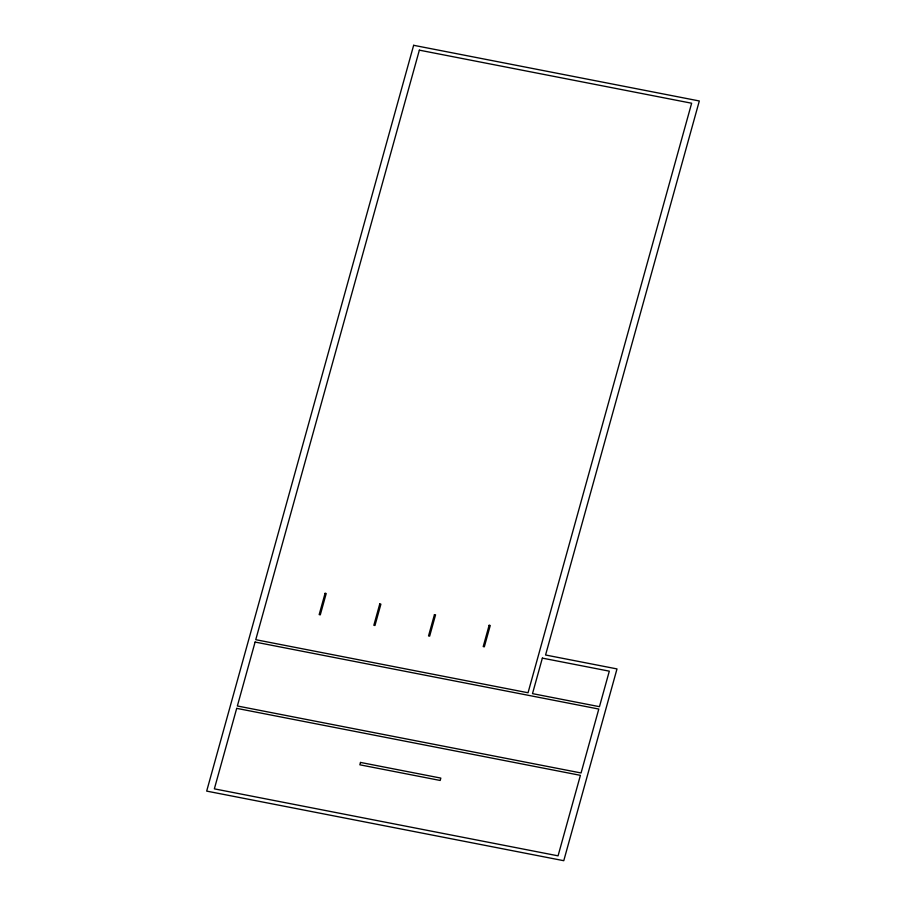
<?xml version="1.0" encoding="UTF-8"?>
<svg xmlns="http://www.w3.org/2000/svg" width="906" height="906" viewBox="0 0 906 906"><rect width="100%" height="100%" fill="white"/><g stroke="black" fill="none" stroke-linecap="round" stroke-linejoin="round"><path stroke-width="1.36" d="M413.646 45.3L206.681 791.108L563.77 860.7L616.997 668.922L545.571 655.004L699.319 100.974L413.646 45.3M236.704 708.356L214.36 788.854L558.062 855.842L580.406 775.343L236.704 708.356M255.096 642.06L237.361 705.989L581.063 772.977L598.798 709.047L255.096 642.06M419.353 50.158L255.752 639.693L528.039 692.762L691.64 103.227L419.353 50.158M325.084 593.317L319.172 614.619L320.294 614.834L326.205 593.532L325.084 593.317M379.761 603.974L373.85 625.276L374.971 625.491L380.882 604.189L379.761 603.974M360.497 762.433L359.841 764.8L440.18 780.462L440.837 778.095L360.497 762.433M434.45 614.63L428.538 635.933L429.648 636.148L435.56 614.846L434.45 614.63M489.127 625.287L483.215 646.59L484.325 646.805L490.248 625.502L489.127 625.287M542.354 658.118L532.501 693.634L599.455 706.68L609.308 671.165L542.354 658.118"/></g></svg>
